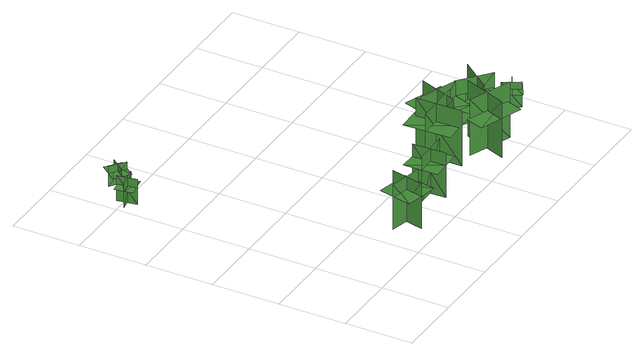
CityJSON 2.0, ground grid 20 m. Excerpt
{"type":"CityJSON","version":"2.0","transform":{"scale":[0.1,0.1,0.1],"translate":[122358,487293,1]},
"CityObjects":{
"tree1":{"type":"SolitaryVegetationObject","geometry":[{"type":"MultiSurface","lod":"1","boundaries":[[[0,1,2]],[[0,2,3]],[[4,5,6]],[[4,6,7]],[[8,9,10]],[[8,10,11]],[[8,9,12]],[[8,12,13]]]}]},
"tree2":{"type":"SolitaryVegetationObject","geometry":[{"type":"MultiSurface","lod":"1","boundaries":[[[14,15,16]],[[14,16,17]],[[18,19,20]],[[18,20,21]],[[22,23,24]],[[22,24,25]],[[22,25,26]],[[22,26,27]]]}]},
"tree3":{"type":"SolitaryVegetationObject","geometry":[{"type":"MultiSurface","lod":"1","boundaries":[[[28,29,30]],[[28,30,31]],[[32,33,34]],[[32,34,35]],[[36,37,38]],[[36,38,39]],[[36,39,40]],[[36,40,41]]]}]},
"tree4":{"type":"SolitaryVegetationObject","geometry":[{"type":"MultiSurface","lod":"1","boundaries":[[[42,43,44]],[[42,44,45]],[[46,47,48]],[[46,48,49]],[[50,51,52]],[[50,52,53]],[[50,53,54]],[[50,54,55]]]}]},
"tree5":{"type":"SolitaryVegetationObject","geometry":[{"type":"MultiSurface","lod":"1","boundaries":[[[56,57,58]],[[56,58,59]],[[60,61,62]],[[60,62,63]],[[64,65,66]],[[64,66,67]],[[64,67,68]],[[64,68,69]]]}]},
"tree6":{"type":"SolitaryVegetationObject","geometry":[{"type":"MultiSurface","lod":"1","boundaries":[[[70,71,72]],[[70,72,73]],[[74,75,76]],[[74,76,77]],[[78,79,80]],[[78,80,81]],[[78,81,82]],[[78,82,83]]]}]},
"tree7":{"type":"SolitaryVegetationObject","geometry":[{"type":"MultiSurface","lod":"1","boundaries":[[[84,85,86]],[[84,86,87]],[[88,89,90]],[[88,90,91]],[[92,93,94]],[[92,94,95]],[[92,95,96]],[[92,96,97]]]}]},
"tree8":{"type":"SolitaryVegetationObject","geometry":[{"type":"MultiSurface","lod":"1","boundaries":[[[98,99,100]],[[98,100,101]],[[102,103,104]],[[102,104,105]],[[106,107,108]],[[106,108,109]],[[106,109,110]],[[106,110,111]]]}]},
"tree9":{"type":"SolitaryVegetationObject","geometry":[{"type":"MultiSurface","lod":"1","boundaries":[[[112,113,114]],[[112,114,115]],[[116,117,118]],[[116,118,119]],[[120,121,122]],[[120,122,123]],[[120,123,124]],[[120,124,125]]]}]},
"tree10":{"type":"SolitaryVegetationObject","geometry":[{"type":"MultiSurface","lod":"1","boundaries":[[[126,127,128]],[[126,128,129]],[[130,131,132]],[[130,132,133]],[[134,135,136]],[[134,136,137]],[[134,137,138]],[[134,138,139]]]}]}
},
"vertices":[
[14,784,5],[71,794,5],[71,794,83],[14,784,83],[46,761,5],[36,819,5],[36,819,83],[46,761,83],[14,782,57],[72,792,57],[67,821,57],[9,811,57],[76,769,57],[18,759,57],
[335,77,22],[238,98,22],[238,98,161],[335,77,161],[300,133,22],[279,35,22],[279,35,161],[300,133,161],[300,133,122],[251,143,122],[230,46,122],[279,35,122],[328,25,122],[348,122,122],
[83,869,7],[83,869,69],[126,836,69],[126,836,7],[119,872,7],[119,872,69],[88,832,69],[88,832,7],[124,879,49],[103,895,49],[64,844,49],[85,828,49],[106,811,49],[145,862,49],
[401,100,18],[500,103,18],[500,103,157],[401,100,157],[449,54,18],[446,154,18],[446,154,157],[449,54,157],[449,54,118],[498,56,118],[496,155,118],[446,154,118],[396,153,118],[399,53,118],
[501,164,21],[505,102,21],[505,102,99],[501,164,99],[468,127,21],[531,131,21],[531,131,99],[468,127,99],[497,160,74],[468,158,74],[473,95,74],[502,98,74],[531,100,74],[526,162,74],
[611,95,14],[608,233,14],[608,233,186],[611,95,186],[687,174,14],[549,172,14],[549,172,186],[687,174,186],[620,104,131],[684,106,131],[679,244,131],[615,242,131],[552,240,131],[556,102,131],
[701,262,10],[660,148,10],[660,148,179],[701,262,179],[628,229,10],[742,187,10],[742,187,179],[628,229,179],[628,229,132],[607,172,132],[721,130,132],[742,187,132],[763,244,132],[649,286,132],
[800,55,10],[671,105,10],[671,105,183],[800,55,183],[755,156,10],[705,27,10],[705,27,183],[755,156,183],[795,67,127],[817,127,127],[688,175,127],[665,115,127],[643,55,127],[773,7,127],
[877,225,3],[806,136,3],[806,136,144],[877,225,144],[788,215,3],[876,144,3],[876,144,144],[788,215,144],[866,224,99],[825,256,99],[756,166,99],[797,134,99],[838,102,99],[908,192,99],
[962,108,0],[934,156,0],[934,156,77],[962,108,77],[972,143,0],[923,116,0],[923,116,77],[972,143,77],[972,143,56],[958,168,56],[910,140,56],[923,116,56],[937,92,56],[985,119,56]
]}
